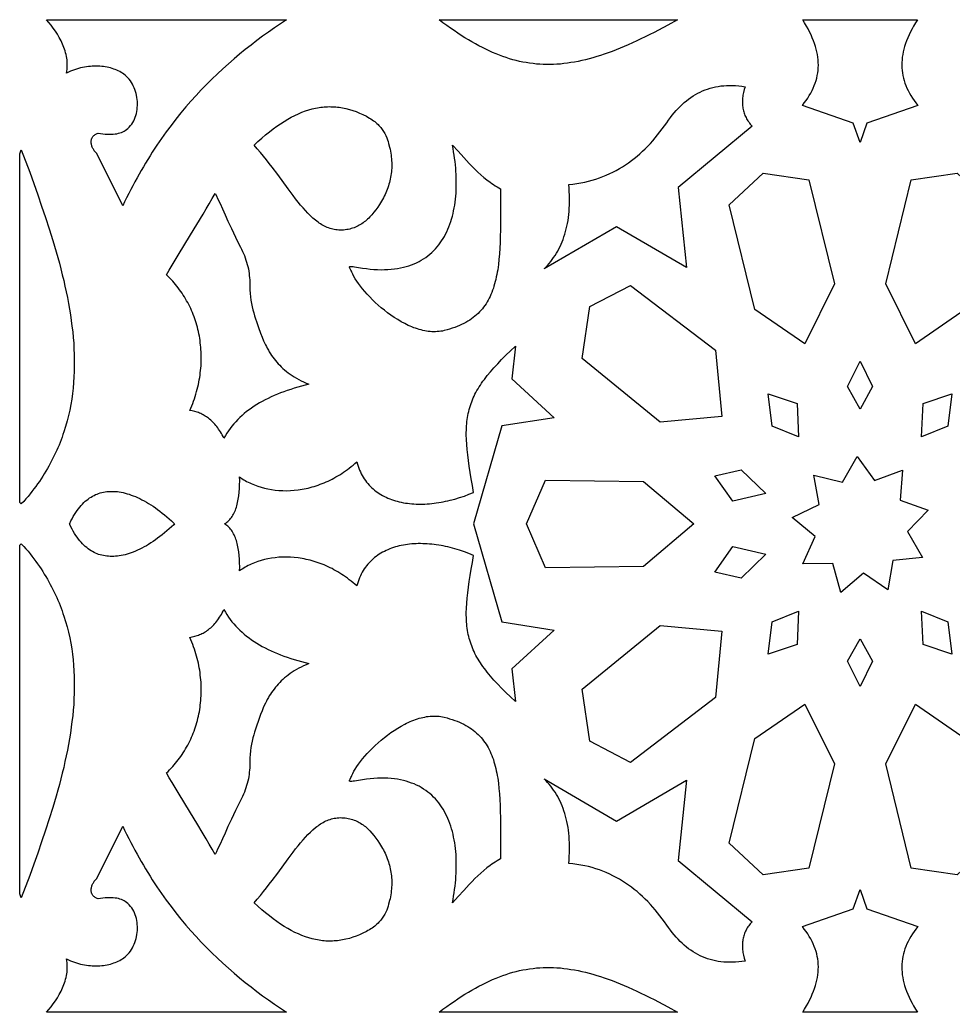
# Model space of a CAD drawing. Extents: x -575 to 575, y -425 to 425.
# Drawn here: x -355 to -223.4, y -70 to 70 of the extents above; entities that cross this region are included whole.
import ezdxf

# ---------------------------------------------------------------- set-up
doc = ezdxf.new("R2010")
doc.units = 0
doc.layers.add('LAYER_1', color=18, linetype='CONTINUOUS')

msp = doc.modelspace()

# ---------------------------------------------------------------- linework, layer by layer
at = {"layer": 'LAYER_1'}
for points in [[(-318.26, 69.44), (-319.1, 68.86), (-319.93, 68.28), (-320.76, 67.68), (-321.58, 67.07), (-322.4, 66.44), (-323.21, 65.81), (-324.01, 65.15), (-324.8, 64.48), (-325.59, 63.8), (-326.37, 63.1), (-327.14, 62.38), (-327.91, 61.65), (-328.66, 60.9), (-329.41, 60.13), (-330.14, 59.34), (-330.87, 58.53), (-331.59, 57.71), (-332.3, 56.86), (-332.99, 55.99), (-333.68, 55.1), (-334.36, 54.19), (-335.02, 53.25), (-335.68, 52.3), (-336.32, 51.32), (-336.64, 50.82), (-336.96, 50.31), (-337.27, 49.8), (-337.58, 49.28), (-337.88, 48.76), (-338.18, 48.23), (-338.48, 47.69), (-338.78, 47.15), (-339.07, 46.6), (-339.36, 46.05), (-339.65, 45.48), (-339.94, 44.91), (-340.22, 44.34), (-340.49, 43.76), (-344.16, 51.16), (-344.25, 51.25), (-344.34, 51.35), (-344.42, 51.44), (-344.5, 51.54), (-344.57, 51.64), (-344.63, 51.74), (-344.69, 51.85), (-344.75, 51.95), (-344.79, 52.06), (-344.83, 52.16), (-344.87, 52.27), (-344.9, 52.38), (-344.92, 52.48), (-344.93, 52.59), (-344.94, 52.69), (-344.94, 52.8), (-344.94, 52.9), (-344.93, 53), (-344.91, 53.09), (-344.88, 53.19), (-344.85, 53.28), (-344.81, 53.37), (-344.76, 53.45), (-344.7, 53.53), (-344.64, 53.61), (-344.57, 53.68), (-344.49, 53.75), (-344.4, 53.81), (-344.3, 53.87), (-344.2, 53.92), (-344.09, 53.97), (-343.97, 54.01), (-343.62, 53.95), (-343.29, 53.91), (-342.97, 53.88), (-342.66, 53.86), (-342.37, 53.85), (-342.09, 53.86), (-341.83, 53.87), (-341.58, 53.9), (-341.33, 53.94), (-341.11, 53.99), (-340.89, 54.04), (-340.69, 54.12), (-340.49, 54.2), (-340.31, 54.29), (-340.14, 54.39), (-339.98, 54.51), (-339.77, 54.68), (-339.57, 54.87), (-339.39, 55.08), (-339.23, 55.29), (-339.08, 55.52), (-338.95, 55.76), (-338.83, 56.01), (-338.73, 56.26), (-338.64, 56.52), (-338.57, 56.79), (-338.51, 57.07), (-338.47, 57.35), (-338.44, 57.63), (-338.42, 57.92), (-338.42, 58.2), (-338.43, 58.49), (-338.46, 58.78), (-338.49, 59.06), (-338.55, 59.35), (-338.61, 59.63), (-338.69, 59.9), (-338.78, 60.17), (-338.88, 60.43), (-339, 60.69), (-339.12, 60.93), (-339.26, 61.17), (-339.41, 61.4), (-339.58, 61.61), (-339.75, 61.81), (-339.94, 62), (-340.13, 62.18), (-340.34, 62.34), (-340.53, 62.46), (-340.72, 62.58), (-340.92, 62.69), (-341.12, 62.79), (-341.33, 62.89), (-341.55, 62.98), (-341.77, 63.06), (-342, 63.14), (-342.23, 63.21), (-342.47, 63.27), (-342.71, 63.32), (-342.96, 63.37), (-343.21, 63.41), (-343.46, 63.44), (-343.72, 63.46), (-343.98, 63.47), (-344.24, 63.48), (-344.51, 63.47), (-344.78, 63.46), (-345.05, 63.44), (-345.33, 63.41), (-345.6, 63.38), (-345.88, 63.33), (-346.16, 63.27), (-346.44, 63.21), (-346.72, 63.14), (-347, 63.05), (-347.28, 62.96), (-347.57, 62.86), (-347.85, 62.75), (-348.13, 62.63), (-348.41, 62.49), (-348.37, 62.76), (-348.33, 63.03), (-348.31, 63.29), (-348.31, 63.56), (-348.31, 63.82), (-348.32, 64.08), (-348.35, 64.34), (-348.38, 64.6), (-348.42, 64.85), (-348.48, 65.11), (-348.54, 65.36), (-348.61, 65.61), (-348.69, 65.86), (-348.78, 66.1), (-348.87, 66.34), (-348.97, 66.58), (-349.08, 66.82), (-349.19, 67.06), (-349.31, 67.29), (-349.44, 67.52), (-349.7, 67.97), (-349.99, 68.4), (-350.28, 68.82), (-350.59, 69.23), (-350.91, 69.62), (-351.23, 70), (-317.41, 70)], [(-263.62, 69.26), (-264.92, 68.56), (-265.55, 68.23), (-266.18, 67.91), (-266.8, 67.61), (-267.41, 67.31), (-268.01, 67.02), (-268.61, 66.75), (-269.2, 66.49), (-269.78, 66.24), (-270.35, 66), (-270.92, 65.77), (-271.48, 65.55), (-272.03, 65.35), (-272.58, 65.16), (-273.12, 64.98), (-273.66, 64.81), (-274.19, 64.65), (-274.71, 64.5), (-275.24, 64.37), (-275.75, 64.25), (-276.27, 64.14), (-276.77, 64.04), (-277.28, 63.96), (-277.78, 63.88), (-278.28, 63.82), (-278.77, 63.77), (-279.26, 63.74), (-279.75, 63.71), (-280.23, 63.7), (-280.72, 63.7), (-281.2, 63.71), (-281.68, 63.73), (-282.16, 63.77), (-282.63, 63.82), (-283.11, 63.88), (-283.58, 63.96), (-284.06, 64.04), (-284.53, 64.14), (-285, 64.26), (-285.48, 64.38), (-285.95, 64.52), (-286.42, 64.67), (-286.9, 64.83), (-287.38, 65.01), (-287.85, 65.2), (-288.33, 65.4), (-288.81, 65.61), (-289.3, 65.84), (-289.78, 66.08), (-290.27, 66.34), (-290.76, 66.6), (-291.25, 66.88), (-291.75, 67.18), (-292.25, 67.48), (-292.75, 67.8), (-293.26, 68.13), (-293.77, 68.48), (-294.28, 68.84), (-294.8, 69.21), (-295.33, 69.6), (-295.86, 70), (-262.28, 70)], [(-228.71, 69.56), (-228.96, 69.13), (-229.19, 68.71), (-229.41, 68.29), (-229.61, 67.87), (-229.79, 67.46), (-229.95, 67.06), (-230.1, 66.66), (-230.23, 66.26), (-230.34, 65.87), (-230.43, 65.48), (-230.5, 65.1), (-230.56, 64.72), (-230.6, 64.34), (-230.63, 63.97), (-230.63, 63.6), (-230.62, 63.23), (-230.59, 62.87), (-230.55, 62.51), (-230.48, 62.14), (-230.4, 61.79), (-230.3, 61.43), (-230.19, 61.07), (-230.06, 60.72), (-229.91, 60.37), (-229.74, 60.02), (-229.56, 59.67), (-229.36, 59.32), (-229.14, 58.97), (-228.91, 58.62), (-228.66, 58.27), (-228.39, 57.92), (-235.56, 55.41), (-236.52, 52.68), (-237.47, 55.41), (-244.65, 57.92), (-244.38, 58.27), (-244.13, 58.62), (-243.89, 58.97), (-243.68, 59.32), (-243.48, 59.67), (-243.29, 60.02), (-243.13, 60.37), (-242.98, 60.72), (-242.85, 61.07), (-242.73, 61.43), (-242.63, 61.79), (-242.55, 62.14), (-242.49, 62.51), (-242.44, 62.87), (-242.42, 63.23), (-242.4, 63.6), (-242.41, 63.97), (-242.43, 64.34), (-242.47, 64.72), (-242.53, 65.1), (-242.61, 65.48), (-242.7, 65.87), (-242.81, 66.26), (-242.94, 66.66), (-243.08, 67.06), (-243.25, 67.46), (-243.43, 67.87), (-243.63, 68.29), (-243.84, 68.71), (-244.08, 69.13), (-244.33, 69.56), (-244.6, 70), (-228.44, 70)], [(-254.49, 60.74), (-254.06, 60.72), (-253.62, 60.68), (-253.17, 60.63), (-252.71, 60.56), (-252.84, 60.15), (-252.95, 59.75), (-252.99, 59.56), (-253.03, 59.36), (-253.06, 59.17), (-253.08, 58.98), (-253.1, 58.79), (-253.11, 58.6), (-253.11, 58.41), (-253.11, 58.23), (-253.1, 58.05), (-253.09, 57.87), (-253.07, 57.7), (-253.04, 57.52), (-253.01, 57.35), (-252.97, 57.18), (-252.92, 57.01), (-252.87, 56.84), (-252.81, 56.68), (-252.75, 56.52), (-252.67, 56.36), (-252.6, 56.2), (-252.51, 56.04), (-252.42, 55.89), (-252.33, 55.74), (-252.22, 55.59), (-252.11, 55.44), (-252, 55.29), (-251.88, 55.15), (-251.75, 55.01), (-262.17, 46.37), (-261.01, 35.05), (-270.85, 40.81), (-281.07, 34.85), (-280.83, 35.1), (-280.59, 35.36), (-280.36, 35.62), (-280.14, 35.89), (-279.93, 36.17), (-279.73, 36.46), (-279.53, 36.75), (-279.34, 37.06), (-279.16, 37.37), (-278.99, 37.68), (-278.83, 38.01), (-278.68, 38.34), (-278.53, 38.68), (-278.4, 39.03), (-278.27, 39.38), (-278.15, 39.75), (-278.04, 40.12), (-277.94, 40.5), (-277.85, 40.89), (-277.77, 41.29), (-277.7, 41.7), (-277.64, 42.11), (-277.59, 42.54), (-277.55, 42.97), (-277.52, 43.42), (-277.5, 43.87), (-277.49, 44.33), (-277.49, 44.8), (-277.5, 45.28), (-277.52, 45.77), (-277.56, 46.27), (-277.6, 46.78), (-277.02, 46.84), (-276.45, 46.92), (-275.9, 47.01), (-275.35, 47.12), (-274.82, 47.25), (-274.29, 47.39), (-273.78, 47.54), (-273.28, 47.71), (-272.78, 47.89), (-272.3, 48.09), (-271.82, 48.3), (-271.36, 48.52), (-270.9, 48.76), (-270.45, 49.01), (-270.02, 49.28), (-269.59, 49.55), (-269.17, 49.84), (-268.75, 50.14), (-268.35, 50.45), (-267.95, 50.78), (-267.57, 51.11), (-267.19, 51.46), (-266.81, 51.82), (-266.45, 52.18), (-266.09, 52.56), (-265.74, 52.95), (-265.4, 53.35), (-265.06, 53.76), (-264.73, 54.18), (-264.41, 54.61), (-264.09, 55.04), (-263.78, 55.49), (-263.52, 55.85), (-263.26, 56.21), (-263, 56.55), (-262.73, 56.88), (-262.45, 57.19), (-262.17, 57.5), (-261.89, 57.79), (-261.6, 58.06), (-261.3, 58.33), (-261, 58.58), (-260.7, 58.82), (-260.39, 59.04), (-260.07, 59.26), (-259.74, 59.45), (-259.41, 59.64), (-259.08, 59.81), (-258.73, 59.97), (-258.38, 60.11), (-258.03, 60.24), (-257.66, 60.35), (-257.29, 60.45), (-256.92, 60.54), (-256.53, 60.61), (-256.14, 60.67), (-255.74, 60.71), (-255.33, 60.73), (-254.91, 60.74)], [(-311.14, 57.75), (-310.9, 57.75), (-310.67, 57.74), (-310.43, 57.72), (-310.19, 57.69), (-309.95, 57.66), (-309.72, 57.63), (-309.48, 57.59), (-309.01, 57.49), (-308.53, 57.36), (-308.05, 57.22), (-307.58, 57.05), (-307.1, 56.85), (-306.62, 56.64), (-306.14, 56.4), (-305.91, 56.28), (-305.7, 56.15), (-305.5, 56.03), (-305.31, 55.9), (-305.13, 55.77), (-304.95, 55.64), (-304.79, 55.5), (-304.64, 55.37), (-304.49, 55.23), (-304.36, 55.09), (-304.23, 54.95), (-304.11, 54.81), (-304, 54.66), (-303.89, 54.52), (-303.7, 54.23), (-303.54, 53.95), (-303.4, 53.66), (-303.27, 53.37), (-303.17, 53.09), (-303.08, 52.82), (-303, 52.55), (-302.86, 52.04), (-302.8, 51.76), (-302.74, 51.48), (-302.69, 51.21), (-302.65, 50.93), (-302.62, 50.66), (-302.59, 50.39), (-302.57, 50.12), (-302.56, 49.86), (-302.55, 49.59), (-302.55, 49.33), (-302.56, 49.07), (-302.58, 48.81), (-302.6, 48.55), (-302.63, 48.3), (-302.67, 48.04), (-302.71, 47.79), (-302.76, 47.54), (-302.82, 47.29), (-302.88, 47.05), (-302.95, 46.8), (-303.03, 46.56), (-303.11, 46.31), (-303.2, 46.07), (-303.29, 45.83), (-303.39, 45.6), (-303.5, 45.36), (-303.62, 45.13), (-303.74, 44.89), (-303.86, 44.66), (-303.99, 44.43), (-304.28, 43.97), (-304.54, 43.58), (-304.8, 43.21), (-305.08, 42.85), (-305.36, 42.51), (-305.65, 42.19), (-305.81, 42.03), (-305.96, 41.89), (-306.12, 41.74), (-306.28, 41.61), (-306.44, 41.48), (-306.61, 41.35), (-306.78, 41.23), (-306.95, 41.12), (-307.13, 41.02), (-307.31, 40.92), (-307.49, 40.83), (-307.68, 40.74), (-307.88, 40.67), (-308.07, 40.6), (-308.28, 40.54), (-308.48, 40.48), (-308.7, 40.44), (-308.91, 40.4), (-309.14, 40.37), (-309.36, 40.35), (-309.6, 40.34), (-309.83, 40.34), (-310.04, 40.34), (-310.25, 40.36), (-310.46, 40.38), (-310.66, 40.42), (-310.86, 40.46), (-311.06, 40.51), (-311.26, 40.57), (-311.46, 40.64), (-311.65, 40.72), (-311.84, 40.8), (-312.03, 40.89), (-312.22, 40.99), (-312.4, 41.1), (-312.59, 41.21), (-312.77, 41.33), (-312.95, 41.46), (-313.13, 41.59), (-313.31, 41.73), (-313.67, 42.04), (-314.02, 42.36), (-314.37, 42.71), (-314.72, 43.08), (-315.07, 43.47), (-315.41, 43.87), (-315.76, 44.3), (-316.11, 44.74), (-316.46, 45.2), (-317.17, 46.14), (-318.64, 48.16), (-319.42, 49.2), (-319.82, 49.72), (-320.23, 50.25), (-320.65, 50.77), (-321.08, 51.3), (-321.52, 51.82), (-321.97, 52.33), (-321.42, 52.84), (-320.88, 53.32), (-320.34, 53.77), (-319.81, 54.2), (-319.28, 54.61), (-318.76, 54.99), (-318.24, 55.34), (-317.73, 55.67), (-317.22, 55.98), (-316.72, 56.26), (-316.22, 56.51), (-315.73, 56.75), (-315.23, 56.96), (-314.74, 57.14), (-314.26, 57.3), (-313.77, 57.43), (-313.29, 57.55), (-313.05, 57.59), (-312.81, 57.63), (-312.57, 57.67), (-312.33, 57.7), (-312.09, 57.72), (-311.86, 57.74), (-311.62, 57.75), (-311.38, 57.76)], [(-293.19, 51.46), (-292.4, 50.59), (-291.62, 49.75), (-291.22, 49.33), (-290.82, 48.93), (-290.41, 48.53), (-289.99, 48.15), (-289.57, 47.77), (-289.13, 47.42), (-288.67, 47.08), (-288.44, 46.91), (-288.2, 46.75), (-287.96, 46.59), (-287.71, 46.44), (-287.45, 46.3), (-287.2, 46.15), (-287.21, 42.17), (-287.21, 41.24), (-287.23, 40.34), (-287.25, 39.46), (-287.28, 38.61), (-287.32, 37.78), (-287.37, 36.98), (-287.44, 36.21), (-287.52, 35.47), (-287.62, 34.75), (-287.68, 34.4), (-287.74, 34.05), (-287.81, 33.72), (-287.88, 33.39), (-287.96, 33.07), (-288.05, 32.75), (-288.14, 32.44), (-288.23, 32.14), (-288.34, 31.84), (-288.45, 31.55), (-288.57, 31.27), (-288.69, 30.99), (-288.82, 30.72), (-288.96, 30.46), (-289.11, 30.2), (-289.26, 29.95), (-289.43, 29.71), (-289.6, 29.47), (-289.78, 29.24), (-289.97, 29.02), (-290.17, 28.8), (-290.38, 28.59), (-290.59, 28.39), (-290.82, 28.2), (-291.06, 28.01), (-291.31, 27.82), (-291.56, 27.65), (-291.83, 27.48), (-292.11, 27.32), (-292.4, 27.16), (-292.7, 27.01), (-293.02, 26.87), (-293.34, 26.73), (-293.68, 26.61), (-294.03, 26.48), (-294.39, 26.37), (-294.76, 26.26), (-295.15, 26.16), (-295.39, 26.1), (-295.64, 26.06), (-295.89, 26.03), (-296.14, 26.01), (-296.39, 25.99), (-296.64, 25.99), (-296.89, 26), (-297.15, 26.02), (-297.4, 26.05), (-297.66, 26.08), (-297.91, 26.13), (-298.17, 26.18), (-298.43, 26.25), (-298.68, 26.32), (-298.94, 26.39), (-299.2, 26.48), (-299.45, 26.57), (-299.71, 26.67), (-299.96, 26.78), (-300.22, 26.9), (-300.47, 27.02), (-300.72, 27.14), (-301.22, 27.41), (-301.72, 27.7), (-302.2, 28.01), (-302.68, 28.34), (-303.14, 28.68), (-303.6, 29.03), (-304.04, 29.39), (-304.47, 29.76), (-304.88, 30.14), (-305.27, 30.52), (-305.65, 30.91), (-306.01, 31.29), (-306.35, 31.67), (-306.67, 32.05), (-306.96, 32.42), (-307.23, 32.78), (-307.48, 33.13), (-307.7, 33.47), (-307.89, 33.79), (-308.05, 34.1), (-308.18, 34.39), (-308.25, 34.54), (-308.31, 34.67), (-308.43, 34.89), (-308.47, 34.98), (-308.5, 35.05), (-308.52, 35.11), (-308.51, 35.14), (-308.51, 35.16), (-308.49, 35.18), (-308.47, 35.19), (-308.41, 35.21), (-308.31, 35.22), (-308.18, 35.22), (-308.01, 35.2), (-307.8, 35.17), (-307.23, 35.07), (-306.66, 34.98), (-306.12, 34.9), (-305.58, 34.84), (-305.06, 34.8), (-304.55, 34.77), (-304.05, 34.75), (-303.57, 34.76), (-303.09, 34.78), (-302.64, 34.81), (-302.19, 34.86), (-301.75, 34.92), (-301.33, 35), (-300.92, 35.09), (-300.52, 35.19), (-300.14, 35.31), (-299.77, 35.44), (-299.4, 35.59), (-299.05, 35.74), (-298.71, 35.91), (-298.39, 36.09), (-298.07, 36.29), (-297.77, 36.49), (-297.47, 36.71), (-297.19, 36.94), (-296.92, 37.18), (-296.66, 37.43), (-296.41, 37.69), (-296.17, 37.96), (-295.94, 38.24), (-295.73, 38.53), (-295.52, 38.83), (-295.32, 39.13), (-295.14, 39.45), (-294.96, 39.78), (-294.8, 40.11), (-294.64, 40.45), (-294.5, 40.8), (-294.36, 41.16), (-294.23, 41.53), (-294.12, 41.9), (-294.01, 42.28), (-293.91, 42.67), (-293.83, 43.06), (-293.75, 43.46), (-293.68, 43.86), (-293.62, 44.27), (-293.57, 44.69), (-293.53, 45.11), (-293.49, 45.54), (-293.47, 45.97), (-293.45, 46.4), (-293.45, 46.84), (-293.45, 47.28), (-293.46, 47.73), (-293.48, 48.18), (-293.5, 48.63), (-293.54, 49.09), (-293.58, 49.54), (-293.63, 50), (-293.69, 50.47), (-293.75, 50.93), (-293.83, 51.4), (-293.91, 51.87), (-294, 52.33)], [(-355, 1.9), (-355, 51.11), (-354.8, 51.65), (-353.61, 48.49), (-353.04, 46.91), (-352.48, 45.32), (-351.93, 43.72), (-351.39, 42.12), (-350.87, 40.51), (-350.36, 38.89), (-350.12, 38.09), (-349.88, 37.28), (-349.66, 36.47), (-349.43, 35.66), (-349.22, 34.85), (-349.02, 34.04), (-348.82, 33.23), (-348.64, 32.43), (-348.46, 31.62), (-348.29, 30.81), (-348.14, 30), (-348, 29.2), (-347.87, 28.39), (-347.75, 27.59), (-347.65, 26.78), (-347.55, 25.98), (-347.48, 25.18), (-347.41, 24.38), (-347.37, 23.58), (-347.33, 22.78), (-347.32, 21.99), (-347.32, 21.2), (-347.34, 20.41), (-347.37, 19.62), (-347.42, 18.83), (-347.49, 18.05), (-347.58, 17.27), (-347.69, 16.49), (-347.82, 15.72), (-347.97, 14.95), (-348.15, 14.18), (-348.34, 13.41), (-348.55, 12.65), (-348.79, 11.89), (-348.92, 11.51), (-349.05, 11.14), (-349.19, 10.76), (-349.33, 10.38), (-349.48, 10.01), (-349.64, 9.64), (-349.8, 9.27), (-349.97, 8.89), (-350.15, 8.52), (-350.33, 8.15), (-350.52, 7.79), (-350.71, 7.42), (-350.91, 7.05), (-351.12, 6.69), (-351.33, 6.33), (-351.55, 5.96), (-351.78, 5.6), (-352.01, 5.24), (-352.25, 4.88), (-352.5, 4.53), (-352.76, 4.17), (-353.02, 3.81), (-353.29, 3.46), (-353.56, 3.11), (-353.85, 2.76), (-354.14, 2.41), (-354.43, 2.06), (-354.8, 1.71)], [(-243.73, 47.45), (-240.14, 32.74), (-244.32, 24.3), (-251.35, 29.14), (-254.99, 43.92), (-250.2, 48.39)], [(-218.05, 43.92), (-221.69, 29.14), (-228.71, 24.3), (-232.89, 32.74), (-229.31, 47.45), (-222.84, 48.39)], [(-327.29, 45.15), (-327.11, 44.79), (-326.76, 44.08), (-326.42, 43.33), (-326.06, 42.51), (-325.65, 41.6), (-325.16, 40.55), (-324.58, 39.33), (-324.24, 38.65), (-323.87, 37.92), (-323.73, 37.63), (-323.59, 37.33), (-323.46, 37.03), (-323.34, 36.73), (-323.22, 36.42), (-323.12, 36.11), (-323.02, 35.8), (-322.93, 35.49), (-322.85, 35.18), (-322.78, 34.86), (-322.72, 34.55), (-322.68, 34.23), (-322.64, 33.92), (-322.61, 33.61), (-322.59, 33.3), (-322.59, 33), (-322.58, 32.44), (-322.56, 31.91), (-322.52, 31.4), (-322.47, 30.91), (-322.41, 30.44), (-322.33, 29.98), (-322.24, 29.53), (-322.13, 29.09), (-322.02, 28.67), (-321.9, 28.25), (-321.78, 27.83), (-321.64, 27.42), (-321.36, 26.61), (-321.05, 25.79), (-320.84, 25.24), (-320.62, 24.7), (-320.37, 24.17), (-320.24, 23.91), (-320.11, 23.66), (-319.96, 23.4), (-319.82, 23.15), (-319.66, 22.9), (-319.5, 22.66), (-319.33, 22.42), (-319.16, 22.18), (-318.97, 21.95), (-318.78, 21.72), (-318.58, 21.49), (-318.36, 21.27), (-318.14, 21.05), (-317.91, 20.83), (-317.67, 20.62), (-317.42, 20.41), (-317.16, 20.21), (-316.89, 20.01), (-316.6, 19.82), (-316.31, 19.63), (-316, 19.44), (-315.68, 19.26), (-315.34, 19.09), (-314.99, 18.92), (-314.63, 18.75), (-314.26, 18.59), (-314.78, 18.46), (-315.3, 18.32), (-315.81, 18.18), (-316.31, 18.03), (-316.81, 17.87), (-317.29, 17.71), (-317.76, 17.54), (-318.23, 17.37), (-318.68, 17.18), (-319.13, 16.99), (-319.56, 16.8), (-319.99, 16.6), (-320.4, 16.39), (-320.81, 16.17), (-321.2, 15.95), (-321.59, 15.72), (-321.96, 15.48), (-322.32, 15.23), (-322.68, 14.98), (-323.02, 14.72), (-323.35, 14.45), (-323.67, 14.18), (-323.97, 13.89), (-324.27, 13.6), (-324.56, 13.3), (-324.83, 13), (-325.09, 12.68), (-325.34, 12.36), (-325.58, 12.03), (-325.8, 11.69), (-326.02, 11.34), (-326.22, 10.98), (-326.34, 11.21), (-326.46, 11.44), (-326.58, 11.66), (-326.71, 11.86), (-326.84, 12.07), (-326.97, 12.26), (-327.1, 12.44), (-327.24, 12.62), (-327.37, 12.79), (-327.51, 12.95), (-327.65, 13.11), (-327.8, 13.26), (-327.94, 13.4), (-328.09, 13.53), (-328.24, 13.66), (-328.39, 13.78), (-328.54, 13.89), (-328.7, 14), (-328.85, 14.1), (-329.01, 14.2), (-329.17, 14.29), (-329.34, 14.37), (-329.5, 14.45), (-329.66, 14.52), (-329.83, 14.58), (-330, 14.64), (-330.34, 14.74), (-330.69, 14.83), (-331.04, 14.89), (-330.9, 15.22), (-330.76, 15.55), (-330.63, 15.88), (-330.51, 16.21), (-330.39, 16.55), (-330.28, 16.88), (-330.18, 17.21), (-330.08, 17.55), (-329.99, 17.88), (-329.91, 18.21), (-329.83, 18.55), (-329.76, 18.88), (-329.7, 19.21), (-329.64, 19.54), (-329.59, 19.88), (-329.55, 20.21), (-329.51, 20.54), (-329.48, 20.87), (-329.45, 21.2), (-329.44, 21.53), (-329.42, 21.86), (-329.42, 22.18), (-329.42, 22.51), (-329.42, 22.84), (-329.44, 23.16), (-329.46, 23.48), (-329.48, 23.8), (-329.51, 24.12), (-329.55, 24.44), (-329.59, 24.76), (-329.64, 25.07), (-329.69, 25.39), (-329.75, 25.7), (-329.82, 26.01), (-329.89, 26.32), (-329.97, 26.62), (-330.05, 26.93), (-330.14, 27.23), (-330.23, 27.53), (-330.33, 27.82), (-330.44, 28.12), (-330.55, 28.41), (-330.67, 28.7), (-330.79, 28.98), (-330.91, 29.27), (-331.05, 29.55), (-331.19, 29.83), (-331.33, 30.1), (-331.48, 30.37), (-331.63, 30.64), (-331.79, 30.91), (-331.96, 31.17), (-332.13, 31.43), (-332.3, 31.68), (-332.48, 31.93), (-332.66, 32.18), (-332.85, 32.42), (-333.05, 32.67), (-333.25, 32.9), (-333.45, 33.13), (-333.66, 33.36), (-333.88, 33.59), (-334.1, 33.81), (-334.32, 34.02), (-333.93, 34.7), (-333.53, 35.39), (-332.68, 36.8), (-330.92, 39.67), (-330.02, 41.13), (-329.14, 42.59), (-328.71, 43.32), (-328.29, 44.05), (-327.88, 44.78), (-327.48, 45.51)], [(-256.91, 23.4), (-256, 14.03), (-264.7, 13.23), (-275.7, 22.22), (-274.63, 29.57), (-268.9, 32.54)], [(-285.62, 19.35), (-279.64, 13.86), (-287.02, 12.7), (-291.03, -1.11), (-287.02, -14.93), (-279.64, -16.09), (-285.62, -21.58), (-285.12, -26.17), (-285.81, -25.52), (-286.45, -24.9), (-287.06, -24.3), (-287.62, -23.71), (-288.15, -23.14), (-288.63, -22.59), (-289.08, -22.04), (-289.3, -21.77), (-289.5, -21.5), (-289.69, -21.24), (-289.88, -20.97), (-290.06, -20.71), (-290.22, -20.45), (-290.38, -20.19), (-290.54, -19.92), (-290.68, -19.66), (-290.82, -19.4), (-290.94, -19.14), (-291.07, -18.87), (-291.18, -18.61), (-291.28, -18.34), (-291.38, -18.08), (-291.47, -17.81), (-291.56, -17.54), (-291.63, -17.26), (-291.7, -16.98), (-291.76, -16.71), (-291.82, -16.42), (-291.87, -16.14), (-291.91, -15.84), (-291.95, -15.55), (-291.98, -15.25), (-292, -14.95), (-292.02, -14.64), (-292.03, -14.33), (-292.04, -14.01), (-292.04, -13.68), (-292.02, -13.01), (-291.98, -12.32), (-291.93, -11.6), (-291.85, -10.84), (-291.75, -10.06), (-291.64, -9.23), (-291.5, -8.38), (-291.36, -7.48), (-291.19, -6.54), (-291.02, -5.55), (-291.67, -5.29), (-292.32, -5.04), (-292.98, -4.82), (-293.64, -4.62), (-294.3, -4.45), (-294.63, -4.37), (-294.96, -4.3), (-295.29, -4.23), (-295.61, -4.17), (-295.94, -4.11), (-296.27, -4.06), (-296.59, -4.02), (-296.91, -3.99), (-297.24, -3.96), (-297.56, -3.93), (-297.88, -3.92), (-298.19, -3.91), (-298.51, -3.9), (-298.82, -3.9), (-299.13, -3.91), (-299.43, -3.93), (-299.74, -3.95), (-300.04, -3.98), (-300.34, -4.02), (-300.63, -4.06), (-300.92, -4.11), (-301.21, -4.16), (-301.49, -4.23), (-301.77, -4.3), (-302.05, -4.37), (-302.32, -4.46), (-302.58, -4.55), (-302.85, -4.65), (-303.1, -4.75), (-303.35, -4.87), (-303.6, -4.99), (-303.84, -5.11), (-304.08, -5.25), (-304.31, -5.39), (-304.53, -5.54), (-304.75, -5.7), (-304.97, -5.86), (-305.17, -6.03), (-305.37, -6.21), (-305.57, -6.4), (-305.75, -6.6), (-305.93, -6.8), (-306.11, -7.01), (-306.27, -7.23), (-306.43, -7.46), (-306.58, -7.69), (-306.72, -7.93), (-306.86, -8.19), (-306.98, -8.44), (-307.1, -8.71), (-307.21, -8.99), (-307.31, -9.27), (-307.41, -9.56), (-307.49, -9.86), (-307.75, -9.63), (-308.01, -9.41), (-308.27, -9.2), (-308.54, -8.99), (-308.8, -8.79), (-309.07, -8.6), (-309.34, -8.41), (-309.61, -8.23), (-309.88, -8.06), (-310.16, -7.89), (-310.43, -7.73), (-310.71, -7.58), (-310.98, -7.43), (-311.26, -7.29), (-311.54, -7.16), (-311.82, -7.04), (-312.1, -6.91), (-312.38, -6.8), (-312.66, -6.69), (-312.94, -6.59), (-313.22, -6.5), (-313.5, -6.41), (-313.79, -6.33), (-314.07, -6.25), (-314.35, -6.18), (-314.63, -6.12), (-314.91, -6.06), (-315.19, -6.01), (-315.75, -5.92), (-316.3, -5.86), (-316.85, -5.82), (-317.39, -5.8), (-317.93, -5.8), (-318.46, -5.83), (-318.99, -5.88), (-319.5, -5.95), (-320.01, -6.04), (-320.51, -6.15), (-320.99, -6.28), (-321.46, -6.43), (-321.93, -6.6), (-322.15, -6.7), (-322.37, -6.79), (-322.59, -6.9), (-322.81, -7), (-323.02, -7.12), (-323.22, -7.23), (-323.43, -7.35), (-323.63, -7.48), (-323.82, -7.61), (-324.01, -7.74), (-324, -7.18), (-324.01, -6.63), (-324.03, -6.09), (-324.06, -5.57), (-324.12, -5.07), (-324.2, -4.58), (-324.24, -4.35), (-324.29, -4.12), (-324.34, -3.9), (-324.4, -3.68), (-324.47, -3.47), (-324.53, -3.26), (-324.61, -3.06), (-324.69, -2.87), (-324.77, -2.68), (-324.87, -2.5), (-324.96, -2.33), (-325.06, -2.16), (-325.17, -2.01), (-325.28, -1.86), (-325.4, -1.71), (-325.53, -1.58), (-325.66, -1.45), (-325.8, -1.34), (-325.94, -1.23), (-326.09, -1.13), (-326.13, -1.13), (-326.11, -1.11), (-326.13, -1.1), (-326.09, -1.1), (-325.94, -1), (-325.8, -0.89), (-325.66, -0.77), (-325.53, -0.65), (-325.4, -0.51), (-325.28, -0.37), (-325.17, -0.22), (-325.06, -0.06), (-324.96, 0.1), (-324.87, 0.27), (-324.77, 0.45), (-324.69, 0.64), (-324.61, 0.83), (-324.53, 1.03), (-324.47, 1.24), (-324.4, 1.45), (-324.34, 1.67), (-324.29, 1.89), (-324.24, 2.12), (-324.2, 2.36), (-324.12, 2.84), (-324.06, 3.34), (-324.03, 3.86), (-324.01, 4.4), (-324, 4.95), (-324.01, 5.51), (-323.82, 5.38), (-323.63, 5.25), (-323.43, 5.12), (-323.22, 5), (-323.02, 4.89), (-322.81, 4.78), (-322.59, 4.67), (-322.37, 4.57), (-322.15, 4.47), (-321.93, 4.38), (-321.46, 4.21), (-320.99, 4.06), (-320.51, 3.92), (-320.01, 3.81), (-319.5, 3.72), (-318.99, 3.65), (-318.46, 3.6), (-317.93, 3.58), (-317.39, 3.57), (-316.85, 3.59), (-316.3, 3.63), (-315.75, 3.69), (-315.19, 3.78), (-314.91, 3.83), (-314.63, 3.89), (-314.35, 3.95), (-314.07, 4.02), (-313.79, 4.1), (-313.5, 4.18), (-313.22, 4.27), (-312.94, 4.37), (-312.66, 4.47), (-312.38, 4.57), (-312.1, 4.69), (-311.82, 4.81), (-311.54, 4.93), (-311.26, 5.07), (-310.98, 5.21), (-310.71, 5.35), (-310.43, 5.51), (-310.16, 5.66), (-309.88, 5.83), (-309.61, 6), (-309.34, 6.18), (-309.07, 6.37), (-308.8, 6.56), (-308.54, 6.76), (-308.27, 6.97), (-308.01, 7.18), (-307.75, 7.41), (-307.49, 7.63), (-307.41, 7.33), (-307.31, 7.04), (-307.21, 6.76), (-307.1, 6.48), (-306.98, 6.22), (-306.86, 5.96), (-306.72, 5.71), (-306.58, 5.46), (-306.43, 5.23), (-306.27, 5), (-306.11, 4.78), (-305.93, 4.57), (-305.75, 4.37), (-305.57, 4.17), (-305.37, 3.99), (-305.17, 3.81), (-304.97, 3.64), (-304.75, 3.47), (-304.53, 3.31), (-304.31, 3.16), (-304.08, 3.02), (-303.84, 2.89), (-303.6, 2.76), (-303.35, 2.64), (-303.1, 2.53), (-302.85, 2.42), (-302.58, 2.32), (-302.32, 2.23), (-302.05, 2.15), (-301.77, 2.07), (-301.49, 2), (-301.21, 1.94), (-300.92, 1.88), (-300.63, 1.83), (-300.34, 1.79), (-300.04, 1.75), (-299.74, 1.72), (-299.43, 1.7), (-299.13, 1.69), (-298.82, 1.68), (-298.51, 1.67), (-298.19, 1.68), (-297.88, 1.69), (-297.56, 1.71), (-297.24, 1.73), (-296.91, 1.76), (-296.59, 1.79), (-296.27, 1.84), (-295.94, 1.89), (-295.61, 1.94), (-295.29, 2), (-294.96, 2.07), (-294.63, 2.14), (-294.3, 2.22), (-293.64, 2.39), (-292.98, 2.59), (-292.32, 2.82), (-291.67, 3.06), (-291.02, 3.33), (-291.19, 4.31), (-291.36, 5.25), (-291.5, 6.15), (-291.64, 7.01), (-291.75, 7.83), (-291.85, 8.62), (-291.93, 9.37), (-291.98, 10.09), (-292.02, 10.79), (-292.04, 11.45), (-292.04, 11.78), (-292.03, 12.1), (-292.02, 12.41), (-292, 12.72), (-291.98, 13.02), (-291.95, 13.32), (-291.91, 13.62), (-291.87, 13.91), (-291.82, 14.19), (-291.76, 14.48), (-291.7, 14.76), (-291.63, 15.03), (-291.56, 15.31), (-291.47, 15.58), (-291.38, 15.85), (-291.28, 16.12), (-291.18, 16.38), (-291.07, 16.65), (-290.94, 16.91), (-290.82, 17.17), (-290.68, 17.43), (-290.54, 17.7), (-290.38, 17.96), (-290.22, 18.22), (-290.06, 18.48), (-289.88, 18.75), (-289.69, 19.01), (-289.5, 19.28), (-289.3, 19.54), (-289.08, 19.81), (-288.63, 20.36), (-288.15, 20.92), (-287.62, 21.49), (-287.06, 22.07), (-286.45, 22.67), (-285.81, 23.3), (-285.12, 23.94)], [(-234.75, 18.25), (-236.52, 15.09), (-238.29, 18.25), (-236.52, 21.85)], [(-245.4, 15.89), (-245.19, 11.18), (-248.89, 12.69), (-249.47, 17.25)], [(-224.15, 12.69), (-227.85, 11.18), (-227.64, 15.89), (-223.57, 17.25)], [(-234.47, 4.99), (-230.54, 6.45), (-230.85, 2.25), (-226.91, 0.82), (-229.83, -2.2), (-227.72, -5.84), (-231.88, -6.27), (-232.59, -10.42), (-236.05, -8.05), (-239.24, -10.77), (-240.38, -6.72), (-244.57, -6.74), (-242.85, -2.89), (-246.07, -0.2), (-242.3, 1.64), (-243.04, 5.78), (-238.99, 4.75), (-236.91, 8.41)], [(-249.82, 3.16), (-254.47, 2.1), (-257.02, 5.69), (-253.27, 6.53)], [(-267.06, 4.88), (-259.96, -1.11), (-267.06, -7.11), (-280.88, -7.29), (-283.56, -1.11), (-280.88, 5.07)], [(-341.77, 3.48), (-341.51, 3.46), (-341.25, 3.44), (-340.98, 3.4), (-340.71, 3.35), (-340.44, 3.3), (-340.16, 3.23), (-339.87, 3.15), (-339.59, 3.06), (-339.29, 2.96), (-339, 2.85), (-338.7, 2.73), (-338.4, 2.6), (-338.09, 2.46), (-337.79, 2.3), (-337.48, 2.14), (-337.16, 1.96), (-336.85, 1.78), (-336.53, 1.58), (-336.21, 1.37), (-335.89, 1.15), (-335.57, 0.92), (-335.25, 0.68), (-334.92, 0.42), (-334.6, 0.16), (-334.28, -0.11), (-333.95, -0.4), (-333.62, -0.69), (-333.3, -1), (-333.18, -1.11), (-333.3, -1.23), (-333.62, -1.53), (-333.95, -1.83), (-334.28, -2.11), (-334.6, -2.39), (-334.92, -2.65), (-335.25, -2.9), (-335.57, -3.14), (-335.89, -3.38), (-336.21, -3.6), (-336.53, -3.8), (-336.85, -4), (-337.16, -4.19), (-337.48, -4.37), (-337.79, -4.53), (-338.09, -4.69), (-338.4, -4.83), (-338.7, -4.96), (-339, -5.08), (-339.29, -5.19), (-339.59, -5.29), (-339.87, -5.38), (-340.16, -5.46), (-340.44, -5.53), (-340.71, -5.58), (-340.98, -5.63), (-341.25, -5.66), (-341.51, -5.69), (-341.77, -5.71), (-342.02, -5.71), (-342.27, -5.71), (-342.51, -5.69), (-342.75, -5.67), (-342.99, -5.64), (-343.22, -5.59), (-343.45, -5.54), (-343.67, -5.48), (-343.89, -5.41), (-344.11, -5.33), (-344.33, -5.24), (-344.54, -5.13), (-344.75, -5.02), (-344.96, -4.9), (-345.16, -4.77), (-345.37, -4.62), (-345.57, -4.46), (-345.77, -4.3), (-345.97, -4.11), (-346.16, -3.92), (-346.36, -3.71), (-346.55, -3.49), (-346.74, -3.25), (-346.92, -3), (-347.11, -2.74), (-347.29, -2.46), (-347.46, -2.16), (-347.63, -1.85), (-347.8, -1.53), (-347.97, -1.18), (-348, -1.11), (-347.97, -1.04), (-347.8, -0.7), (-347.63, -0.38), (-347.46, -0.06), (-347.29, 0.23), (-347.11, 0.51), (-346.92, 0.77), (-346.74, 1.03), (-346.55, 1.26), (-346.36, 1.48), (-346.16, 1.69), (-345.97, 1.89), (-345.77, 2.07), (-345.57, 2.24), (-345.37, 2.39), (-345.16, 2.54), (-344.96, 2.67), (-344.75, 2.8), (-344.54, 2.91), (-344.33, 3.01), (-344.11, 3.1), (-343.89, 3.18), (-343.67, 3.25), (-343.45, 3.31), (-343.22, 3.37), (-342.99, 3.41), (-342.75, 3.44), (-342.51, 3.47), (-342.27, 3.48), (-342.02, 3.48)], [(-355, -53.33), (-355, -4.13), (-354.8, -3.93), (-354.43, -4.29), (-354.14, -4.63), (-353.85, -4.98), (-353.56, -5.34), (-353.29, -5.69), (-353.02, -6.04), (-352.76, -6.4), (-352.5, -6.75), (-352.25, -7.11), (-352.01, -7.47), (-351.78, -7.83), (-351.55, -8.19), (-351.33, -8.55), (-351.12, -8.92), (-350.91, -9.28), (-350.71, -9.65), (-350.52, -10.01), (-350.33, -10.38), (-350.15, -10.75), (-349.97, -11.12), (-349.8, -11.49), (-349.64, -11.86), (-349.48, -12.24), (-349.33, -12.61), (-349.19, -12.99), (-349.05, -13.36), (-348.92, -13.74), (-348.79, -14.12), (-348.55, -14.88), (-348.34, -15.64), (-348.15, -16.4), (-347.97, -17.17), (-347.82, -17.95), (-347.69, -18.72), (-347.58, -19.5), (-347.49, -20.28), (-347.42, -21.06), (-347.37, -21.85), (-347.34, -22.64), (-347.32, -23.43), (-347.32, -24.22), (-347.33, -25.01), (-347.37, -25.81), (-347.41, -26.61), (-347.48, -27.41), (-347.55, -28.21), (-347.65, -29.01), (-347.75, -29.81), (-347.87, -30.62), (-348, -31.42), (-348.14, -32.23), (-348.29, -33.04), (-348.46, -33.84), (-348.64, -34.65), (-348.82, -35.46), (-349.02, -36.27), (-349.22, -37.08), (-349.43, -37.89), (-349.66, -38.7), (-349.88, -39.51), (-350.12, -40.31), (-350.36, -41.12), (-350.87, -42.73), (-351.39, -44.34), (-351.93, -45.95), (-352.48, -47.55), (-353.04, -49.14), (-353.61, -50.72), (-354.8, -53.87)], [(-249.82, -5.39), (-253.27, -8.75), (-257.02, -7.92), (-254.47, -4.32)], [(-326.02, -13.56), (-325.8, -13.91), (-325.58, -14.25), (-325.34, -14.58), (-325.09, -14.91), (-324.83, -15.22), (-324.56, -15.53), (-324.27, -15.83), (-323.97, -16.12), (-323.67, -16.4), (-323.35, -16.68), (-323.02, -16.95), (-322.68, -17.21), (-322.32, -17.46), (-321.96, -17.71), (-321.59, -17.94), (-321.2, -18.17), (-320.81, -18.4), (-320.4, -18.61), (-319.99, -18.82), (-319.56, -19.03), (-319.13, -19.22), (-318.68, -19.41), (-318.23, -19.59), (-317.76, -19.77), (-317.29, -19.94), (-316.81, -20.1), (-316.31, -20.26), (-315.81, -20.41), (-315.3, -20.55), (-314.78, -20.69), (-314.26, -20.82), (-314.63, -20.98), (-314.99, -21.14), (-315.34, -21.32), (-315.68, -21.49), (-316, -21.67), (-316.31, -21.86), (-316.6, -22.05), (-316.89, -22.24), (-317.16, -22.44), (-317.42, -22.64), (-317.67, -22.85), (-317.91, -23.06), (-318.14, -23.27), (-318.36, -23.49), (-318.58, -23.72), (-318.78, -23.94), (-318.97, -24.17), (-319.16, -24.41), (-319.33, -24.65), (-319.5, -24.89), (-319.66, -25.13), (-319.82, -25.38), (-319.96, -25.63), (-320.11, -25.88), (-320.24, -26.14), (-320.37, -26.4), (-320.62, -26.93), (-320.84, -27.47), (-321.05, -28.02), (-321.36, -28.84), (-321.64, -29.65), (-321.78, -30.06), (-321.9, -30.48), (-322.02, -30.89), (-322.13, -31.32), (-322.24, -31.76), (-322.33, -32.2), (-322.41, -32.66), (-322.47, -33.14), (-322.52, -33.63), (-322.56, -34.14), (-322.58, -34.67), (-322.59, -35.22), (-322.59, -35.53), (-322.61, -35.84), (-322.64, -36.15), (-322.68, -36.46), (-322.72, -36.77), (-322.78, -37.09), (-322.85, -37.4), (-322.93, -37.72), (-323.02, -38.03), (-323.12, -38.34), (-323.22, -38.65), (-323.34, -38.96), (-323.46, -39.26), (-323.59, -39.56), (-323.73, -39.85), (-323.87, -40.14), (-324.24, -40.88), (-324.58, -41.56), (-325.16, -42.78), (-325.65, -43.82), (-326.06, -44.74), (-326.42, -45.56), (-326.76, -46.31), (-327.11, -47.02), (-327.29, -47.38), (-327.48, -47.74), (-327.88, -47.01), (-328.29, -46.28), (-328.71, -45.55), (-329.14, -44.82), (-330.02, -43.36), (-330.92, -41.9), (-332.68, -39.02), (-333.53, -37.62), (-333.93, -36.93), (-334.32, -36.25), (-334.1, -36.03), (-333.88, -35.81), (-333.66, -35.59), (-333.45, -35.36), (-333.25, -35.13), (-333.05, -34.89), (-332.85, -34.65), (-332.66, -34.41), (-332.48, -34.16), (-332.3, -33.91), (-332.13, -33.65), (-331.96, -33.4), (-331.79, -33.13), (-331.63, -32.87), (-331.48, -32.6), (-331.33, -32.33), (-331.19, -32.05), (-331.05, -31.78), (-330.91, -31.49), (-330.79, -31.21), (-330.67, -30.92), (-330.55, -30.64), (-330.44, -30.34), (-330.33, -30.05), (-330.23, -29.75), (-330.14, -29.45), (-330.05, -29.15), (-329.97, -28.85), (-329.89, -28.54), (-329.82, -28.24), (-329.75, -27.93), (-329.69, -27.61), (-329.64, -27.3), (-329.59, -26.99), (-329.55, -26.67), (-329.51, -26.35), (-329.48, -26.03), (-329.46, -25.71), (-329.44, -25.39), (-329.42, -25.06), (-329.42, -24.74), (-329.42, -24.41), (-329.42, -24.08), (-329.44, -23.76), (-329.45, -23.43), (-329.48, -23.1), (-329.51, -22.77), (-329.55, -22.44), (-329.59, -22.1), (-329.64, -21.77), (-329.7, -21.44), (-329.76, -21.11), (-329.83, -20.77), (-329.91, -20.44), (-329.99, -20.11), (-330.08, -19.77), (-330.18, -19.44), (-330.28, -19.11), (-330.39, -18.77), (-330.51, -18.44), (-330.63, -18.11), (-330.76, -17.78), (-330.9, -17.45), (-331.04, -17.12), (-330.69, -17.05), (-330.34, -16.97), (-330, -16.87), (-329.83, -16.81), (-329.66, -16.74), (-329.5, -16.67), (-329.34, -16.6), (-329.17, -16.51), (-329.01, -16.42), (-328.85, -16.33), (-328.7, -16.23), (-328.54, -16.12), (-328.39, -16.01), (-328.24, -15.89), (-328.09, -15.76), (-327.94, -15.63), (-327.8, -15.48), (-327.65, -15.34), (-327.51, -15.18), (-327.37, -15.02), (-327.24, -14.85), (-327.1, -14.67), (-326.97, -14.49), (-326.84, -14.29), (-326.71, -14.09), (-326.58, -13.88), (-326.46, -13.67), (-326.34, -13.44), (-326.22, -13.21)], [(-245.4, -18.12), (-249.47, -19.48), (-248.89, -14.91), (-245.19, -13.41)], [(-224.15, -14.91), (-223.57, -19.48), (-227.64, -18.12), (-227.85, -13.41)], [(-256, -16.26), (-256.91, -25.63), (-268.9, -34.77), (-274.63, -31.79), (-275.7, -24.45), (-264.7, -15.46)], [(-234.75, -20.48), (-236.52, -24.07), (-238.29, -20.48), (-236.52, -17.32)], [(-240.14, -34.97), (-243.73, -49.68), (-250.2, -50.62), (-254.99, -46.15), (-251.35, -31.37), (-244.32, -26.53)], [(-221.69, -31.37), (-218.05, -46.15), (-222.84, -50.62), (-229.31, -49.68), (-232.89, -34.97), (-228.71, -26.53)], [(-296.39, -28.22), (-296.14, -28.23), (-295.89, -28.25), (-295.64, -28.29), (-295.39, -28.33), (-295.15, -28.39), (-294.76, -28.49), (-294.39, -28.6), (-294.03, -28.71), (-293.68, -28.83), (-293.34, -28.96), (-293.02, -29.1), (-292.7, -29.24), (-292.4, -29.39), (-292.11, -29.54), (-291.83, -29.71), (-291.56, -29.87), (-291.31, -30.05), (-291.06, -30.23), (-290.82, -30.42), (-290.59, -30.62), (-290.38, -30.82), (-290.17, -31.03), (-289.97, -31.25), (-289.78, -31.47), (-289.6, -31.7), (-289.43, -31.94), (-289.26, -32.18), (-289.11, -32.43), (-288.96, -32.68), (-288.82, -32.95), (-288.69, -33.22), (-288.57, -33.49), (-288.45, -33.78), (-288.34, -34.07), (-288.23, -34.36), (-288.14, -34.67), (-288.05, -34.98), (-287.96, -35.29), (-287.88, -35.62), (-287.81, -35.95), (-287.74, -36.28), (-287.68, -36.62), (-287.62, -36.97), (-287.52, -37.69), (-287.44, -38.44), (-287.37, -39.21), (-287.32, -40.01), (-287.28, -40.83), (-287.25, -41.69), (-287.23, -42.56), (-287.21, -43.47), (-287.21, -44.4), (-287.2, -48.38), (-287.45, -48.52), (-287.71, -48.67), (-287.96, -48.82), (-288.2, -48.98), (-288.44, -49.14), (-288.67, -49.3), (-289.13, -49.64), (-289.57, -50), (-289.99, -50.37), (-290.41, -50.76), (-290.82, -51.15), (-291.22, -51.56), (-291.62, -51.97), (-292.4, -52.82), (-293.19, -53.69), (-294, -54.56), (-293.91, -54.09), (-293.83, -53.63), (-293.75, -53.16), (-293.69, -52.7), (-293.63, -52.23), (-293.58, -51.77), (-293.54, -51.31), (-293.5, -50.86), (-293.48, -50.41), (-293.46, -49.96), (-293.45, -49.51), (-293.45, -49.07), (-293.45, -48.63), (-293.47, -48.19), (-293.49, -47.76), (-293.53, -47.34), (-293.57, -46.92), (-293.62, -46.5), (-293.68, -46.09), (-293.75, -45.69), (-293.83, -45.29), (-293.91, -44.89), (-294.01, -44.51), (-294.12, -44.13), (-294.23, -43.76), (-294.36, -43.39), (-294.5, -43.03), (-294.64, -42.68), (-294.8, -42.34), (-294.96, -42), (-295.14, -41.68), (-295.32, -41.36), (-295.52, -41.05), (-295.73, -40.75), (-295.94, -40.46), (-296.17, -40.18), (-296.41, -39.91), (-296.66, -39.65), (-296.92, -39.4), (-297.19, -39.17), (-297.47, -38.94), (-297.77, -38.72), (-298.07, -38.52), (-298.39, -38.32), (-298.71, -38.14), (-299.05, -37.97), (-299.4, -37.81), (-299.77, -37.67), (-300.14, -37.54), (-300.52, -37.42), (-300.92, -37.32), (-301.33, -37.22), (-301.75, -37.15), (-302.19, -37.09), (-302.64, -37.04), (-303.09, -37), (-303.57, -36.99), (-304.05, -36.98), (-304.55, -36.99), (-305.06, -37.02), (-305.58, -37.07), (-306.12, -37.13), (-306.66, -37.2), (-307.23, -37.3), (-307.8, -37.39), (-308.01, -37.42), (-308.18, -37.44), (-308.31, -37.45), (-308.41, -37.44), (-308.47, -37.42), (-308.49, -37.41), (-308.51, -37.39), (-308.51, -37.37), (-308.52, -37.34), (-308.5, -37.28), (-308.47, -37.21), (-308.43, -37.12), (-308.31, -36.9), (-308.25, -36.76), (-308.18, -36.62), (-308.05, -36.33), (-307.89, -36.02), (-307.7, -35.7), (-307.48, -35.36), (-307.23, -35.01), (-306.96, -34.64), (-306.67, -34.27), (-306.35, -33.9), (-306.01, -33.52), (-305.65, -33.13), (-305.27, -32.75), (-304.88, -32.37), (-304.47, -31.99), (-304.04, -31.62), (-303.6, -31.26), (-303.14, -30.9), (-302.68, -30.56), (-302.2, -30.24), (-301.72, -29.93), (-301.22, -29.64), (-300.72, -29.37), (-300.47, -29.24), (-300.22, -29.12), (-299.96, -29.01), (-299.71, -28.9), (-299.45, -28.8), (-299.2, -28.71), (-298.94, -28.62), (-298.68, -28.54), (-298.43, -28.47), (-298.17, -28.41), (-297.91, -28.36), (-297.66, -28.31), (-297.4, -28.27), (-297.15, -28.25), (-296.89, -28.23), (-296.64, -28.22)], [(-270.85, -43.04), (-261.01, -37.28), (-262.17, -48.59), (-251.75, -57.24), (-251.88, -57.38), (-252, -57.52), (-252.11, -57.67), (-252.22, -57.81), (-252.33, -57.96), (-252.42, -58.12), (-252.51, -58.27), (-252.6, -58.43), (-252.67, -58.58), (-252.75, -58.74), (-252.81, -58.91), (-252.87, -59.07), (-252.92, -59.24), (-252.97, -59.4), (-253.01, -59.58), (-253.04, -59.75), (-253.07, -59.92), (-253.09, -60.1), (-253.1, -60.28), (-253.11, -60.46), (-253.11, -60.64), (-253.11, -60.83), (-253.1, -61.01), (-253.08, -61.2), (-253.06, -61.39), (-253.03, -61.59), (-252.99, -61.78), (-252.95, -61.98), (-252.84, -62.38), (-252.71, -62.79), (-253.17, -62.86), (-253.62, -62.91), (-254.06, -62.95), (-254.49, -62.97), (-254.91, -62.97), (-255.33, -62.96), (-255.74, -62.93), (-256.14, -62.89), (-256.53, -62.84), (-256.92, -62.77), (-257.29, -62.68), (-257.66, -62.58), (-258.03, -62.47), (-258.38, -62.34), (-258.73, -62.19), (-259.08, -62.04), (-259.41, -61.87), (-259.74, -61.68), (-260.07, -61.48), (-260.39, -61.27), (-260.7, -61.05), (-261, -60.81), (-261.3, -60.56), (-261.6, -60.29), (-261.89, -60.01), (-262.17, -59.72), (-262.45, -59.42), (-262.73, -59.1), (-263, -58.78), (-263.26, -58.43), (-263.52, -58.08), (-263.78, -57.72), (-264.09, -57.27), (-264.41, -56.83), (-264.73, -56.41), (-265.06, -55.99), (-265.4, -55.58), (-265.74, -55.18), (-266.09, -54.79), (-266.45, -54.41), (-266.81, -54.04), (-267.19, -53.69), (-267.57, -53.34), (-267.95, -53), (-268.35, -52.68), (-268.75, -52.37), (-269.17, -52.07), (-269.59, -51.78), (-270.02, -51.5), (-270.45, -51.24), (-270.9, -50.99), (-271.36, -50.75), (-271.82, -50.53), (-272.3, -50.32), (-272.78, -50.12), (-273.28, -49.94), (-273.78, -49.77), (-274.29, -49.61), (-274.82, -49.47), (-275.35, -49.35), (-275.9, -49.24), (-276.45, -49.15), (-277.02, -49.07), (-277.6, -49.01), (-277.56, -48.5), (-277.52, -48), (-277.5, -47.51), (-277.49, -47.03), (-277.49, -46.56), (-277.5, -46.1), (-277.52, -45.64), (-277.55, -45.2), (-277.59, -44.77), (-277.64, -44.34), (-277.7, -43.93), (-277.77, -43.52), (-277.85, -43.12), (-277.94, -42.73), (-278.04, -42.35), (-278.15, -41.98), (-278.27, -41.61), (-278.4, -41.25), (-278.53, -40.91), (-278.68, -40.57), (-278.83, -40.23), (-278.99, -39.91), (-279.16, -39.59), (-279.34, -39.28), (-279.53, -38.98), (-279.73, -38.69), (-279.93, -38.4), (-280.14, -38.12), (-280.36, -37.85), (-280.59, -37.58), (-280.83, -37.32), (-281.07, -37.07)], [(-309.6, -42.57), (-309.36, -42.58), (-309.14, -42.6), (-308.91, -42.63), (-308.7, -42.66), (-308.48, -42.71), (-308.28, -42.76), (-308.07, -42.82), (-307.88, -42.89), (-307.68, -42.97), (-307.49, -43.05), (-307.31, -43.15), (-307.13, -43.24), (-306.95, -43.35), (-306.78, -43.46), (-306.61, -43.58), (-306.44, -43.7), (-306.28, -43.83), (-306.12, -43.97), (-305.96, -44.11), (-305.81, -44.26), (-305.65, -44.41), (-305.36, -44.74), (-305.08, -45.08), (-304.8, -45.43), (-304.54, -45.81), (-304.28, -46.2), (-303.99, -46.66), (-303.86, -46.89), (-303.74, -47.12), (-303.62, -47.35), (-303.5, -47.59), (-303.39, -47.82), (-303.29, -48.06), (-303.2, -48.3), (-303.11, -48.54), (-303.03, -48.78), (-302.95, -49.03), (-302.88, -49.27), (-302.82, -49.52), (-302.76, -49.77), (-302.71, -50.02), (-302.67, -50.27), (-302.63, -50.53), (-302.6, -50.78), (-302.58, -51.04), (-302.56, -51.3), (-302.55, -51.56), (-302.55, -51.82), (-302.56, -52.08), (-302.57, -52.35), (-302.59, -52.62), (-302.62, -52.89), (-302.65, -53.16), (-302.69, -53.43), (-302.74, -53.71), (-302.8, -53.99), (-302.86, -54.27), (-303, -54.78), (-303.08, -55.05), (-303.17, -55.32), (-303.27, -55.6), (-303.4, -55.89), (-303.54, -56.17), (-303.7, -56.46), (-303.89, -56.75), (-304, -56.89), (-304.11, -57.03), (-304.23, -57.18), (-304.36, -57.32), (-304.49, -57.46), (-304.64, -57.59), (-304.79, -57.73), (-304.95, -57.87), (-305.13, -58), (-305.31, -58.13), (-305.5, -58.26), (-305.7, -58.38), (-305.91, -58.5), (-306.14, -58.62), (-306.62, -58.86), (-307.1, -59.08), (-307.58, -59.27), (-308.05, -59.44), (-308.53, -59.59), (-309.01, -59.71), (-309.48, -59.81), (-309.72, -59.86), (-309.95, -59.89), (-310.19, -59.92), (-310.43, -59.95), (-310.67, -59.96), (-310.9, -59.98), (-311.14, -59.98), (-311.38, -59.98), (-311.62, -59.98), (-311.86, -59.97), (-312.09, -59.95), (-312.33, -59.93), (-312.57, -59.9), (-312.81, -59.86), (-313.05, -59.82), (-313.29, -59.77), (-313.77, -59.66), (-314.26, -59.53), (-314.74, -59.37), (-315.23, -59.18), (-315.73, -58.97), (-316.22, -58.74), (-316.72, -58.49), (-317.22, -58.2), (-317.73, -57.9), (-318.24, -57.57), (-318.76, -57.21), (-319.28, -56.83), (-319.81, -56.43), (-320.34, -56), (-320.88, -55.55), (-321.42, -55.07), (-321.97, -54.56), (-321.52, -54.05), (-321.08, -53.53), (-320.65, -53), (-320.23, -52.48), (-319.82, -51.95), (-319.42, -51.43), (-318.64, -50.38), (-317.17, -48.37), (-316.46, -47.42), (-316.11, -46.97), (-315.76, -46.53), (-315.41, -46.1), (-315.07, -45.69), (-314.72, -45.3), (-314.37, -44.94), (-314.02, -44.59), (-313.67, -44.26), (-313.31, -43.96), (-313.13, -43.82), (-312.95, -43.69), (-312.77, -43.56), (-312.59, -43.44), (-312.4, -43.32), (-312.22, -43.22), (-312.03, -43.12), (-311.84, -43.03), (-311.65, -42.94), (-311.46, -42.87), (-311.26, -42.8), (-311.06, -42.74), (-310.86, -42.69), (-310.66, -42.65), (-310.46, -42.61), (-310.25, -42.59), (-310.04, -42.57), (-309.83, -42.56)], [(-340.22, -44.34), (-339.94, -44.91), (-339.65, -45.48), (-339.36, -46.05), (-339.07, -46.6), (-338.78, -47.15), (-338.48, -47.69), (-338.18, -48.23), (-337.88, -48.76), (-337.58, -49.28), (-337.27, -49.8), (-336.96, -50.31), (-336.64, -50.82), (-336.32, -51.32), (-335.68, -52.3), (-335.02, -53.25), (-334.36, -54.19), (-333.68, -55.1), (-332.99, -55.99), (-332.3, -56.86), (-331.59, -57.71), (-330.87, -58.53), (-330.14, -59.34), (-329.41, -60.13), (-328.66, -60.9), (-327.91, -61.65), (-327.14, -62.38), (-326.37, -63.1), (-325.59, -63.8), (-324.8, -64.48), (-324.01, -65.15), (-323.21, -65.81), (-322.4, -66.44), (-321.58, -67.07), (-320.76, -67.68), (-319.93, -68.28), (-319.1, -68.86), (-318.26, -69.44), (-317.41, -70), (-351.23, -70), (-350.91, -69.62), (-350.59, -69.23), (-350.28, -68.82), (-349.99, -68.4), (-349.7, -67.97), (-349.44, -67.52), (-349.31, -67.29), (-349.19, -67.06), (-349.08, -66.82), (-348.97, -66.58), (-348.87, -66.34), (-348.78, -66.1), (-348.69, -65.86), (-348.61, -65.61), (-348.54, -65.36), (-348.48, -65.11), (-348.42, -64.85), (-348.38, -64.6), (-348.35, -64.34), (-348.32, -64.08), (-348.31, -63.82), (-348.31, -63.56), (-348.31, -63.29), (-348.33, -63.03), (-348.37, -62.76), (-348.41, -62.49), (-348.13, -62.62), (-347.85, -62.75), (-347.57, -62.86), (-347.28, -62.96), (-347, -63.05), (-346.72, -63.14), (-346.44, -63.21), (-346.16, -63.27), (-345.88, -63.33), (-345.6, -63.38), (-345.33, -63.41), (-345.05, -63.44), (-344.78, -63.46), (-344.51, -63.47), (-344.24, -63.48), (-343.98, -63.47), (-343.72, -63.46), (-343.46, -63.44), (-343.21, -63.41), (-342.96, -63.37), (-342.71, -63.32), (-342.47, -63.27), (-342.23, -63.21), (-342, -63.14), (-341.77, -63.06), (-341.55, -62.98), (-341.33, -62.89), (-341.12, -62.79), (-340.92, -62.69), (-340.72, -62.58), (-340.53, -62.46), (-340.34, -62.34), (-340.13, -62.18), (-339.94, -62), (-339.75, -61.81), (-339.58, -61.61), (-339.41, -61.4), (-339.26, -61.17), (-339.12, -60.93), (-339, -60.69), (-338.88, -60.43), (-338.78, -60.17), (-338.69, -59.9), (-338.61, -59.63), (-338.55, -59.35), (-338.49, -59.06), (-338.46, -58.78), (-338.43, -58.49), (-338.42, -58.2), (-338.42, -57.92), (-338.44, -57.63), (-338.47, -57.35), (-338.51, -57.07), (-338.57, -56.79), (-338.64, -56.52), (-338.73, -56.26), (-338.83, -56), (-338.95, -55.76), (-339.08, -55.52), (-339.23, -55.29), (-339.39, -55.08), (-339.57, -54.87), (-339.77, -54.68), (-339.98, -54.51), (-340.14, -54.39), (-340.31, -54.29), (-340.49, -54.2), (-340.69, -54.12), (-340.89, -54.04), (-341.11, -53.98), (-341.33, -53.94), (-341.58, -53.9), (-341.83, -53.87), (-342.09, -53.86), (-342.37, -53.85), (-342.66, -53.86), (-342.97, -53.88), (-343.29, -53.91), (-343.62, -53.95), (-343.97, -54.01), (-344.09, -53.97), (-344.2, -53.92), (-344.3, -53.87), (-344.4, -53.81), (-344.49, -53.75), (-344.57, -53.68), (-344.64, -53.61), (-344.7, -53.53), (-344.76, -53.45), (-344.81, -53.37), (-344.85, -53.28), (-344.88, -53.19), (-344.91, -53.09), (-344.93, -53), (-344.94, -52.9), (-344.94, -52.8), (-344.94, -52.69), (-344.93, -52.59), (-344.92, -52.48), (-344.9, -52.38), (-344.87, -52.27), (-344.83, -52.16), (-344.79, -52.06), (-344.75, -51.95), (-344.69, -51.85), (-344.63, -51.74), (-344.57, -51.64), (-344.5, -51.54), (-344.42, -51.44), (-344.34, -51.35), (-344.25, -51.25), (-344.16, -51.16), (-340.49, -43.75)], [(-235.56, -55.41), (-228.39, -57.92), (-228.66, -58.27), (-228.91, -58.62), (-229.14, -58.97), (-229.36, -59.32), (-229.56, -59.67), (-229.74, -60.02), (-229.91, -60.37), (-230.06, -60.72), (-230.19, -61.07), (-230.3, -61.43), (-230.4, -61.79), (-230.48, -62.14), (-230.55, -62.5), (-230.59, -62.87), (-230.62, -63.23), (-230.63, -63.6), (-230.63, -63.97), (-230.6, -64.34), (-230.56, -64.72), (-230.5, -65.1), (-230.43, -65.48), (-230.34, -65.87), (-230.23, -66.26), (-230.1, -66.66), (-229.95, -67.06), (-229.79, -67.46), (-229.61, -67.87), (-229.41, -68.29), (-229.19, -68.71), (-228.96, -69.13), (-228.71, -69.56), (-228.44, -70), (-244.6, -70), (-244.33, -69.56), (-244.08, -69.13), (-243.84, -68.71), (-243.63, -68.29), (-243.43, -67.87), (-243.25, -67.46), (-243.08, -67.06), (-242.94, -66.66), (-242.81, -66.26), (-242.7, -65.87), (-242.61, -65.48), (-242.53, -65.1), (-242.47, -64.72), (-242.43, -64.34), (-242.41, -63.97), (-242.4, -63.6), (-242.42, -63.23), (-242.44, -62.87), (-242.49, -62.5), (-242.55, -62.14), (-242.63, -61.79), (-242.73, -61.43), (-242.85, -61.07), (-242.98, -60.72), (-243.13, -60.37), (-243.29, -60.02), (-243.48, -59.67), (-243.68, -59.32), (-243.89, -58.97), (-244.13, -58.62), (-244.38, -58.27), (-244.65, -57.92), (-237.47, -55.41), (-236.52, -52.68)], [(-280.23, -63.7), (-279.75, -63.71), (-279.26, -63.74), (-278.77, -63.77), (-278.28, -63.82), (-277.78, -63.88), (-277.28, -63.96), (-276.77, -64.04), (-276.27, -64.14), (-275.75, -64.25), (-275.24, -64.37), (-274.71, -64.5), (-274.19, -64.65), (-273.66, -64.81), (-273.12, -64.98), (-272.58, -65.16), (-272.03, -65.35), (-271.48, -65.55), (-270.92, -65.77), (-270.35, -66), (-269.78, -66.24), (-269.2, -66.49), (-268.61, -66.75), (-268.01, -67.02), (-267.41, -67.31), (-266.8, -67.61), (-266.18, -67.91), (-265.55, -68.23), (-264.92, -68.56), (-263.62, -69.26), (-262.28, -70), (-295.86, -70), (-295.33, -69.6), (-294.8, -69.21), (-294.28, -68.84), (-293.77, -68.48), (-293.26, -68.13), (-292.75, -67.8), (-292.25, -67.48), (-291.75, -67.18), (-291.25, -66.88), (-290.76, -66.6), (-290.27, -66.34), (-289.78, -66.08), (-289.3, -65.84), (-288.81, -65.61), (-288.33, -65.4), (-287.85, -65.2), (-287.38, -65.01), (-286.9, -64.83), (-286.42, -64.67), (-285.95, -64.52), (-285.48, -64.38), (-285, -64.26), (-284.53, -64.14), (-284.06, -64.04), (-283.58, -63.96), (-283.11, -63.88), (-282.63, -63.82), (-282.16, -63.77), (-281.68, -63.73), (-281.2, -63.71), (-280.72, -63.7)]]:
    msp.add_lwpolyline(points, close=True, dxfattribs=at)

doc.saveas('drawing.dxf')
